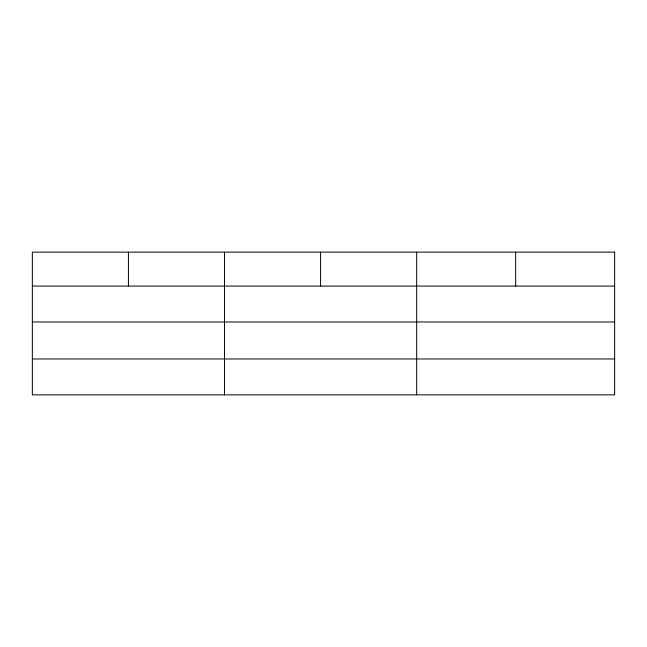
<?xml version="1.0" encoding="UTF-8"?>
<svg xmlns="http://www.w3.org/2000/svg" width="647" height="647" viewBox="0 0 647 647"><rect width="100%" height="100%" fill="white"/><g stroke="black" fill="none" stroke-linecap="round" stroke-linejoin="round"><path stroke-width="0.97" d="M32.35 286.071L614.65 286.071M32.35 321.971L614.65 321.971M32.35 358.964L614.65 358.964M515.659 252.136L515.659 286.071M416.668 252.136L416.668 394.864M320.588 252.136L320.588 286.071M224.509 252.136L224.509 394.864M128.429 252.136L128.429 286.071M614.65 252.136L32.35 252.136L32.35 394.864L614.65 394.864L614.65 252.136"/></g></svg>
